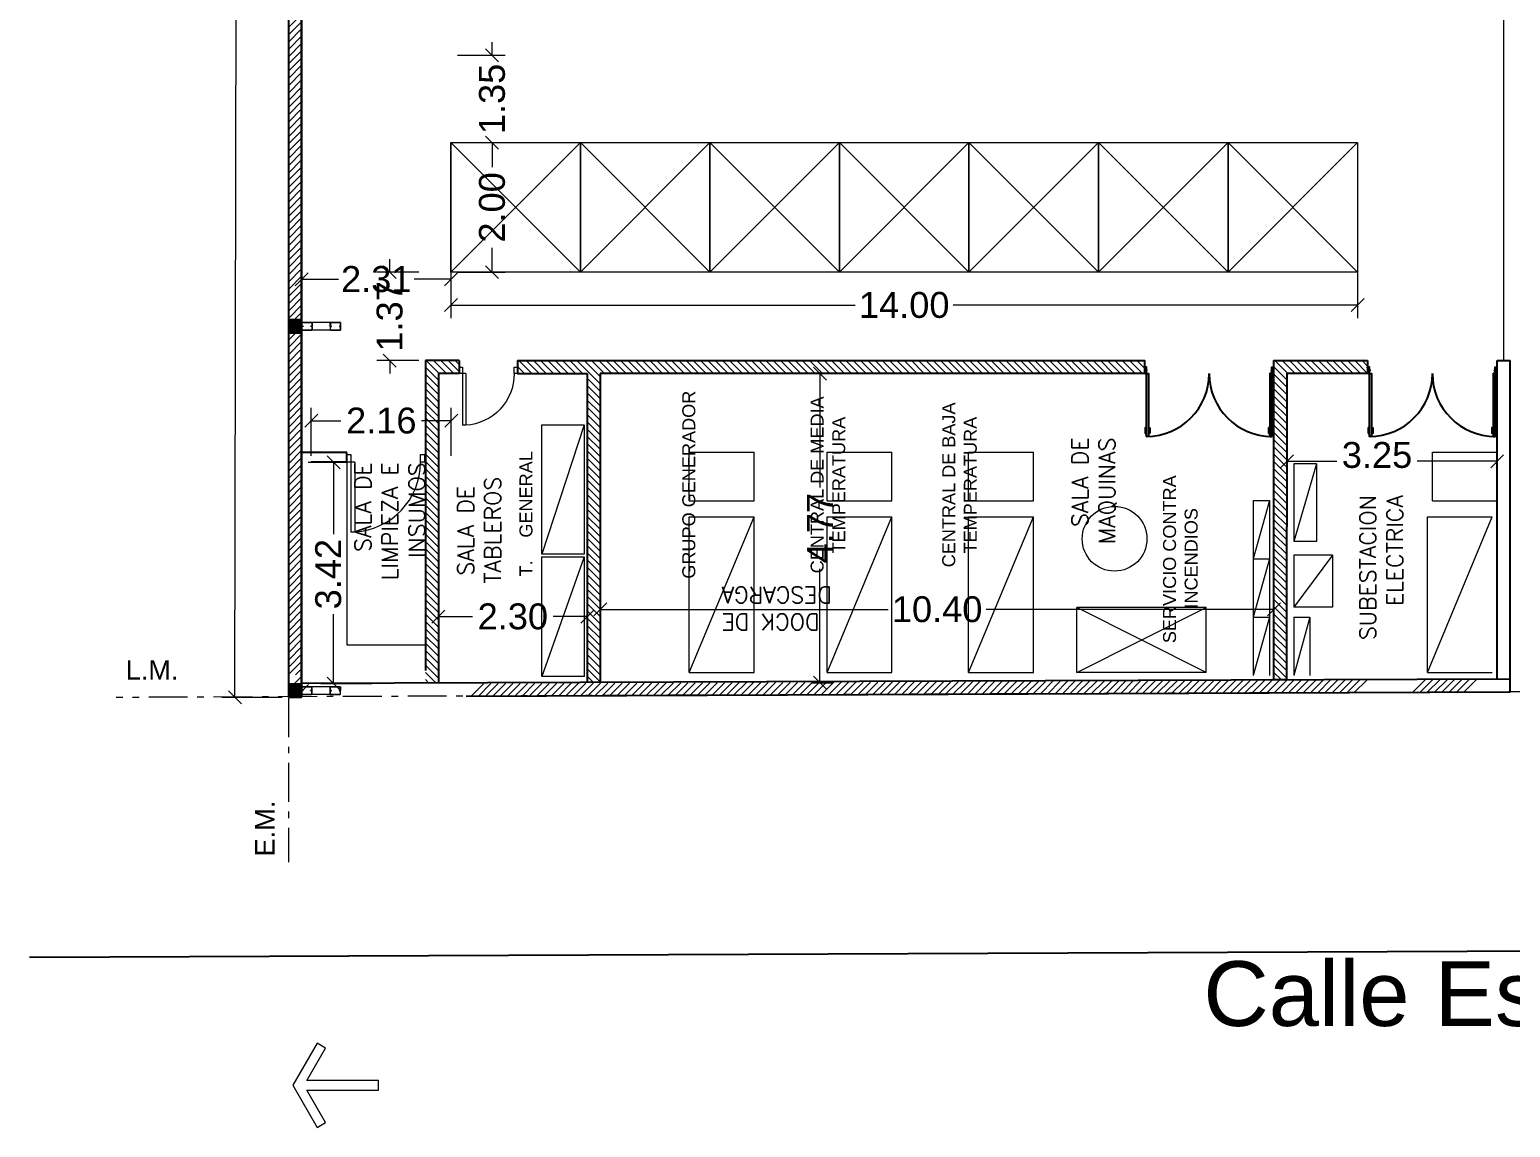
# Model space of a CAD drawing. Header units: inches. Extents: x 2 to 182, y -26 to 193.
# Drawn here: x 7.42 to 30.28, y 1.86 to 18.81 of the extents above; entities that cross this region are included whole.
import ezdxf

# ---------------------------------------------------------------- set-up
doc = ezdxf.new("R2010")
doc.units = ezdxf.units.IN
doc.header["$MEASUREMENT"] = 0
doc.linetypes.add('ACAD_ISO10W100', pattern=[18, 12, -3, 0, -3])
for name, color, linetype, lineweight in [('0-EQUIPAMIENTO-LAB', 6, 'Continuous', 9), ('01', 60, 'Continuous', 9), ('01 eje', 30, 'ACAD_ISO10W100', 9), ('ARQ-CARPINTERIAS', 4, 'Continuous', 9), ('Est-Acero', 4, 'Continuous', 13), ('Est-muro', 7, 'Continuous', 0), ('L COTAS', 1, 'Continuous', 9), ('l gris', 9, 'Continuous', 5), ('LAVADO MU', 10, 'Continuous', 5)]:
    doc.layers.add(name, color=color, linetype=linetype, lineweight=lineweight)
for name, color, linetype in [('01-COTAS ESTRUCTURA', 9, 'Continuous'), ('ARQ-TXTS LOCAL', 3, 'Continuous'), ('CARP-Herrajes', 9, 'Continuous'), ('Carp-Linea abrir', 9, 'Continuous'), ('CARP-MARCOS', 4, 'Continuous'), ('CARP-Puertas', 4, 'Continuous'), ('l muro', 5, 'Continuous'), ('l olumnas', 140, 'Continuous'), ('l texto', 30, 'Continuous'), ('piso', 52, 'Continuous'), ('smr acero', 170, 'Continuous')]:
    doc.layers.add(name, color=color, linetype=linetype)
doc.styles.add('2mm para 1.100', font='ARIAL.TTF')
doc.styles.add('3mm para 1.100', font='ARIAL.TTF')
doc.styles.add('RomanS', font='romans.shx')
doc.styles.get("Standard").update_dxf_attribs({"font": 'ARIAL.TTF'})
doc.dimstyles.new('cotas 1.100', dxfattribs={"dimscale": 2, "dimtxt": 0.2, "dimasz": 0.1, "dimexe": 0.1, "dimexo": 0.05, "dimgap": 0.05, "dimtad": 0, "dimzin": 0, "dimdsep": 46, "dimtxsty": '2mm para 1.100', "dimblk": 'OBLIQUE', "dimcen": 0.09, "dimclrd": 256, "dimclre": 256, "dimclrt": 256, "dimaunit": 1, "dimadec": 3, "dimazin": 0, "dimtfac": 1, "dimtofl": 0, "dimtmove": 2, "dimatfit": 3, "dimfxl": 0, "dimtolj": 1, "dimtzin": 0, "dimlwd": -1, "dimlwe": -1, "dimarcsym": 0})
pattern_1 = [(135, (763.37179, -3439.22158), (-0.0561266008, -0.0561266008), [])]

# ---------------------------------------------------------------- blocks, each defined once
blk = doc.blocks.new('terreno1')
at = {"layer": '01 eje', "ltscale": 0.05}
for p, q in [((2858.813, 860.328), (2858.813, 730.799)), ((2901.252, 733.518), (2856.148, 733.34))]:
    blk.add_line(p, q, dxfattribs=at)
at = {"layer": 'piso'}
blk.add_lwpolyline([(2902.916, 729.525), (2854.813, 729.323)], dxfattribs=at)
at = {"layer": '01', "insert": (2872.939, 729.267), "char_height": 1, "attachment_point": 1}
blk.add_mtext_dynamic_manual_height_columns('Calle España', width=9.90179, gutter_width=12.5, heights=[0], dxfattribs=at)
at = {"layer": '01 eje', "insert": (2856.297, 733.915), "char_height": 0.3, "attachment_point": 1}
blk.add_mtext_dynamic_manual_height_columns('L.M.', width=7.33177, gutter_width=12.5, heights=[0], dxfattribs=at)
at = {"layer": '01 eje', "insert": (2858.296, 730.885), "char_height": 0.3, "attachment_point": 1, "rotation": 90}
blk.add_mtext_dynamic_manual_height_columns('E.M.', width=7.33177, gutter_width=12.5, heights=[0], dxfattribs=at)
blk = doc.blocks.new('SE-PM01$0$LR-PM01$0$Puerta1')
for p, q in [((616.66, 127.39), (616.66, 128.189)), ((616.711, 128.189), (616.66, 128.189)), ((616.711, 127.39), (616.711, 128.189)), ((616.711, 127.39), (616.66, 127.39))]:
    blk.add_line(p, q)
at = {"ltscale": 200}
for points in [[(616.61, 127.29), (616.66, 127.29), (616.66, 127.39), (616.61, 127.39)], [(617.46, 127.29), (617.51, 127.29), (617.51, 127.39), (617.46, 127.39)]]:
    blk.add_lwpolyline(points, close=True, dxfattribs=at)
blk.add_arc((616.66, 127.39), 0.8, 360, 86.3151, dxfattribs=at)
blk = doc.blocks.new('*U28')
at = {"layer": 'CARP-Herrajes'}
for p, q in [((0.03, 0.912), (0.02, 0.912)), ((0.03, 0.898), (0.02, 0.898)), ((0.062, 0.912), (0.072, 0.912)), ((0.062, 0.898), (0.072, 0.898)), ((1.938, 0.912), (1.928, 0.912)), ((1.938, 0.898), (1.928, 0.898)), ((1.97, 0.912), (1.98, 0.912)), ((1.97, 0.898), (1.98, 0.898))]:
    blk.add_line(p, q, dxfattribs=at)
for points in [[(0.013, 0.923), (0.017, 0.923, -0.414214), (0.02, 0.919), (0.02, 0.842, -0.414214), (0.017, 0.838), (0.013, 0.838, -0.414214), (0.01, 0.842), (0.01, 0.919, -0.414214)], [(0.079, 0.923), (0.075, 0.923, 0.414214), (0.072, 0.919), (0.072, 0.842, 0.414214), (0.075, 0.838), (0.079, 0.838, 0.414214), (0.082, 0.842), (0.082, 0.919, 0.414214)], [(1.921, 0.923), (1.925, 0.923, -0.414214), (1.928, 0.919), (1.928, 0.842, -0.414214), (1.925, 0.838), (1.921, 0.838, -0.414214), (1.918, 0.842), (1.918, 0.919, -0.414214)], [(1.987, 0.923), (1.983, 0.923, 0.414214), (1.98, 0.919), (1.98, 0.842, 0.414214), (1.983, 0.838), (1.987, 0.838, 0.414214), (1.99, 0.842), (1.99, 0.919, 0.414214)]]:
    blk.add_lwpolyline(points, format="xyb", close=True, dxfattribs=at)
at = {"layer": 'Carp-Linea abrir'}
for centre, start, end in [((0.03, 0), 0, 90), ((1.97, 0), 90, 180)]:
    blk.add_arc(centre, 0.97, start, end, dxfattribs=at)
at = {"layer": 'CARP-MARCOS'}
for points in [[(0, 0), (0, -0.01), (0.01, -0.01), (0.01, 0), (0.03, 0), (0.03, -0.045), (0.04, -0.045), (0.04, -0.055), (0.03, -0.055), (0.03, -0.1), (0.01, -0.1), (0.01, -0.09), (0, -0.09), (0, -0.1)], [(2, 0), (2, -0.01), (1.99, -0.01), (1.99, 0), (1.97, 0), (1.97, -0.045), (1.96, -0.045), (1.96, -0.055), (1.97, -0.055), (1.97, -0.1), (1.99, -0.1), (1.99, -0.09), (2, -0.09), (2, -0.1)]]:
    blk.add_lwpolyline(points, dxfattribs=at)
at = {"layer": 'CARP-Puertas'}
for points in [[(0.03, 0), (0.062, 0), (0.062, 0.97), (0.03, 0.97), (0.03, 0)], [(1.97, 0), (1.938, 0), (1.938, 0.97), (1.97, 0.97), (1.97, 0)]]:
    blk.add_lwpolyline(points, dxfattribs=at)
blk = doc.blocks.new('_Oblique')
at = {"color": 0, "linetype": 'ByBlock', "lineweight": -2}
blk.add_line((-0.5, -0.5), (0.5, 0.5), dxfattribs=at)
blk = doc.blocks.new('*D575')
at = {"layer": 'Defpoints', "color": 0}
for p in [(10.786, 133.315), (11.616, 133.314), (11.416, 8.495)]:
    blk.add_point(p, dxfattribs=at)
at = {"layer": 'L COTAS'}
for p, q in [((11.516, 133.314), (10.586, 133.316)), ((10.786, 133.315), (10.688, 71.815)), ((10.586, 8.496), (10.685, 69.996)), ((11.316, 8.495), (10.386, 8.496))]:
    blk.add_line(p, q, dxfattribs=at)
at = {"layer": 'L COTAS', "xscale": 0.2, "yscale": 0.2, "zscale": 0.2}
for p, rotation in [((10.786, 133.315), 89.90828215739022), ((10.586, 8.496), 269.9082821573902)]:
    blk.add_blockref('_Oblique', p, dxfattribs=dict(at, rotation=rotation))
at = {"layer": 'L COTAS', "insert": (10.686, 70.906), "char_height": 0.4, "attachment_point": 5, "rotation": 89.9083, "style": '2mm para 1.100'}
blk.add_mtext('\\A1;124.82', dxfattribs=at)
blk = doc.blocks.new('*D652')
at = {"layer": 'Defpoints', "color": 0}
for p in [(18.768, 13.496), (19.621, 13.496), (19.395, 8.722)]:
    blk.add_point(p, dxfattribs=at)
at = {"layer": 'L COTAS'}
for p, q in [((18.868, 13.496), (19.821, 13.496)), ((19.621, 13.496), (19.621, 11.736)), ((19.621, 8.722), (19.621, 10.481)), ((19.495, 8.722), (19.821, 8.722))]:
    blk.add_line(p, q, dxfattribs=at)
at = {"layer": 'L COTAS', "xscale": 0.2, "yscale": 0.2, "zscale": 0.2}
for p, rotation in [((19.621, 13.496), 90), ((19.621, 8.722), 270)]:
    blk.add_blockref('_Oblique', p, dxfattribs=dict(at, rotation=rotation))
at = {"layer": 'L COTAS', "insert": (19.621, 11.109), "char_height": 0.4, "attachment_point": 5, "rotation": 90, "style": '2mm para 1.100'}
blk.add_mtext('\\A1;4.77', dxfattribs=at)
blk = doc.blocks.new('*D885')
at = {"layer": 'Defpoints', "color": 0}
for p in [(16.228, 9.838), (26.632, 9.855), (26.632, 9.838)]:
    blk.add_point(p, dxfattribs=at)
at = {"layer": 'L COTAS'}
for p, q in [((16.228, 9.938), (16.228, 10.055)), ((16.228, 9.855), (20.674, 9.855)), ((26.632, 9.855), (22.185, 9.855)), ((26.632, 9.938), (26.632, 10.055))]:
    blk.add_line(p, q, dxfattribs=at)
at = {"layer": 'L COTAS', "xscale": 0.2, "yscale": 0.2, "zscale": 0.2, "rotation": 180}
blk.add_blockref('_Oblique', (16.228, 9.855), dxfattribs=at)
at = {"layer": 'L COTAS', "xscale": 0.2, "yscale": 0.2, "zscale": 0.2}
blk.add_blockref('_Oblique', (26.632, 9.855), dxfattribs=at)
at = {"layer": 'L COTAS', "insert": (21.43, 9.855), "char_height": 0.4, "attachment_point": 5, "style": '2mm para 1.100'}
blk.add_mtext('\\A1;10.40', dxfattribs=at)
blk = doc.blocks.new('*D892')
at = {"layer": 'Defpoints', "color": 0}
for p in [(13.728, 10.903), (16.028, 10.903), (16.028, 9.744)]:
    blk.add_point(p, dxfattribs=at)
at = {"layer": 'L COTAS'}
for p, q in [((13.728, 10.803), (13.728, 9.544)), ((16.028, 10.803), (16.028, 9.544)), ((13.728, 9.744), (14.255, 9.744)), ((16.028, 9.744), (15.5, 9.744))]:
    blk.add_line(p, q, dxfattribs=at)
at = {"layer": 'L COTAS', "xscale": 0.2, "yscale": 0.2, "zscale": 0.2, "rotation": 180}
blk.add_blockref('_Oblique', (13.728, 9.744), dxfattribs=at)
at = {"layer": 'L COTAS', "xscale": 0.2, "yscale": 0.2, "zscale": 0.2}
blk.add_blockref('_Oblique', (16.028, 9.744), dxfattribs=at)
at = {"layer": 'L COTAS', "insert": (14.878, 9.744), "char_height": 0.4, "attachment_point": 5, "style": '2mm para 1.100'}
blk.add_mtext('\\A1;2.30', dxfattribs=at)
blk = doc.blocks.new('*D551')
at = {"layer": 'Defpoints', "color": 0}
for p in [(13.922, 18.412), (13.922, 17.062), (14.558, 17.062)]:
    blk.add_point(p, dxfattribs=at)
at = {"layer": 'L COTAS'}
for p, q in [((14.558, 18.412), (14.558, 18.612)), ((14.022, 18.412), (14.758, 18.412)), ((14.022, 17.062), (14.758, 17.062)), ((14.558, 17.062), (14.558, 16.862))]:
    blk.add_line(p, q, dxfattribs=at)
at = {"layer": 'L COTAS', "xscale": 0.2, "yscale": 0.2, "zscale": 0.2}
for p, rotation in [((14.558, 18.412), 270), ((14.558, 17.062), 90)]:
    blk.add_blockref('_Oblique', p, dxfattribs=dict(at, rotation=rotation))
at = {"layer": 'L COTAS', "insert": (14.558, 17.737), "char_height": 0.4, "attachment_point": 5, "rotation": 90, "style": '2mm para 1.100'}
blk.add_mtext('\\A1;1.35', dxfattribs=at)
blk = doc.blocks.new('*D552')
at = {"layer": 'Defpoints', "color": 0}
for p in [(13.922, 17.062), (13.922, 15.062), (14.558, 15.062)]:
    blk.add_point(p, dxfattribs=at)
at = {"layer": 'L COTAS'}
for p, q in [((14.022, 17.062), (14.758, 17.062)), ((14.558, 17.062), (14.558, 16.684)), ((14.558, 15.062), (14.558, 15.44)), ((14.022, 15.062), (14.758, 15.062))]:
    blk.add_line(p, q, dxfattribs=at)
at = {"layer": 'L COTAS', "xscale": 0.2, "yscale": 0.2, "zscale": 0.2}
for p, rotation in [((14.558, 17.062), 90), ((14.558, 15.062), 270)]:
    blk.add_blockref('_Oblique', p, dxfattribs=dict(at, rotation=rotation))
at = {"layer": 'L COTAS', "insert": (14.558, 16.062), "char_height": 0.4, "attachment_point": 5, "rotation": 90, "style": '2mm para 1.100'}
blk.add_mtext('\\A1;2.00', dxfattribs=at)
blk = doc.blocks.new('*D559')
at = {"layer": 'Defpoints', "color": 0}
for p in [(26.832, 12.637), (26.832, 12.142), (30.078, 12.322)]:
    blk.add_point(p, dxfattribs=at)
at = {"layer": 'L COTAS'}
for p, q in [((26.832, 12.537), (26.832, 11.942)), ((26.832, 12.142), (27.602, 12.142)), ((30.078, 12.142), (28.843, 12.142)), ((30.078, 12.222), (30.078, 11.942))]:
    blk.add_line(p, q, dxfattribs=at)
at = {"layer": 'L COTAS', "xscale": 0.2, "yscale": 0.2, "zscale": 0.2, "rotation": 180}
blk.add_blockref('_Oblique', (26.832, 12.142), dxfattribs=at)
at = {"layer": 'L COTAS', "xscale": 0.2, "yscale": 0.2, "zscale": 0.2}
blk.add_blockref('_Oblique', (30.078, 12.142), dxfattribs=at)
at = {"layer": 'L COTAS', "insert": (28.223, 12.237), "char_height": 0.4, "attachment_point": 5, "style": '2mm para 1.100'}
blk.add_mtext('\\A1;3.25', dxfattribs=at)
blk = doc.blocks.new('*D882')
at = {"layer": 'Defpoints', "color": 0}
for p in [(27.922, 15.561), (13.922, 15.062), (13.922, 14.553)]:
    blk.add_point(p, dxfattribs=at)
at = {"layer": 'L COTAS'}
for p, q in [((27.922, 15.461), (27.922, 14.353)), ((13.922, 14.962), (13.922, 14.353)), ((13.922, 14.553), (20.166, 14.553)), ((27.922, 14.553), (21.677, 14.553))]:
    blk.add_line(p, q, dxfattribs=at)
at = {"layer": 'L COTAS', "xscale": 0.2, "yscale": 0.2, "zscale": 0.2, "rotation": 180}
blk.add_blockref('_Oblique', (13.922, 14.553), dxfattribs=at)
at = {"layer": 'L COTAS', "xscale": 0.2, "yscale": 0.2, "zscale": 0.2}
blk.add_blockref('_Oblique', (27.922, 14.553), dxfattribs=at)
at = {"layer": 'L COTAS', "insert": (20.922, 14.553), "char_height": 0.4, "attachment_point": 5, "style": '2mm para 1.100'}
blk.add_mtext('\\A1;14.00', dxfattribs=at)
blk = doc.blocks.new('*D560')
at = {"layer": 'Defpoints', "color": 0}
for p in [(11.616, 15.462), (13.922, 15.462), (11.616, 14.953)]:
    blk.add_point(p, dxfattribs=at)
at = {"layer": 'L COTAS'}
for p, q in [((11.616, 15.362), (11.616, 14.753)), ((13.922, 15.362), (13.922, 14.753)), ((11.616, 14.953), (12.185, 14.953)), ((13.922, 14.953), (13.353, 14.953))]:
    blk.add_line(p, q, dxfattribs=at)
at = {"layer": 'L COTAS', "xscale": 0.2, "yscale": 0.2, "zscale": 0.2, "rotation": 180}
blk.add_blockref('_Oblique', (11.616, 14.953), dxfattribs=at)
at = {"layer": 'L COTAS', "xscale": 0.2, "yscale": 0.2, "zscale": 0.2}
blk.add_blockref('_Oblique', (13.922, 14.953), dxfattribs=at)
at = {"layer": 'L COTAS', "insert": (12.769, 14.953), "char_height": 0.4, "attachment_point": 5, "style": '2mm para 1.100'}
blk.add_mtext('\\A1;2.31', dxfattribs=at)
blk = doc.blocks.new('*D883')
at = {"layer": 'Defpoints', "color": 0}
for p in [(12.977, 15.062), (13.528, 15.062), (13.528, 13.696)]:
    blk.add_point(p, dxfattribs=at)
at = {"layer": 'L COTAS'}
for p, q in [((12.977, 15.062), (12.977, 15.262)), ((13.428, 15.062), (12.777, 15.062)), ((13.428, 13.696), (12.777, 13.696)), ((12.977, 13.696), (12.977, 13.496))]:
    blk.add_line(p, q, dxfattribs=at)
at = {"layer": 'L COTAS', "xscale": 0.2, "yscale": 0.2, "zscale": 0.2}
for p, rotation in [((12.977, 15.062), 270), ((12.977, 13.696), 90)]:
    blk.add_blockref('_Oblique', p, dxfattribs=dict(at, rotation=rotation))
at = {"layer": 'L COTAS', "insert": (12.977, 14.379), "char_height": 0.4, "attachment_point": 5, "rotation": 90, "style": '2mm para 1.100'}
blk.add_mtext('\\A1;1.37', dxfattribs=at)
blk = doc.blocks.new('*D561')
at = {"layer": 'Defpoints', "color": 0}
for p in [(11.616, 12.126), (12.111, 12.126), (12.802, 8.706)]:
    blk.add_point(p, dxfattribs=at)
at = {"layer": 'L COTAS'}
for p, q in [((11.716, 12.126), (12.311, 12.126)), ((12.111, 12.126), (12.111, 11.016)), ((12.111, 8.706), (12.111, 9.781)), ((12.702, 8.706), (11.911, 8.706))]:
    blk.add_line(p, q, dxfattribs=at)
at = {"layer": 'L COTAS', "xscale": 0.2, "yscale": 0.2, "zscale": 0.2}
for p, rotation in [((12.111, 12.126), 90), ((12.111, 8.706), 270)]:
    blk.add_blockref('_Oblique', p, dxfattribs=dict(at, rotation=rotation))
at = {"layer": 'L COTAS', "insert": (12.029, 10.399), "char_height": 0.4, "attachment_point": 5, "rotation": 90, "style": '2mm para 1.100'}
blk.add_mtext('\\A1;3.42', dxfattribs=at)
blk = doc.blocks.new('SE-PM01$0$P3')
for p, q in [((7, 19.56), (6.1, 19.56)), ((6.1, 19.509), (6.1, 19.56)), ((7, 19.509), (7, 19.56))]:
    blk.add_line(p, q)
at = {"ltscale": 200}
blk.add_line((7, 19.509), (6.1, 19.509), dxfattribs=at)
for points in [[(7.1, 19.61), (7.1, 19.56), (7, 19.56), (7, 19.61)], [(7.1, 18.66), (7.1, 18.61), (7, 18.61), (7, 18.66)]]:
    blk.add_lwpolyline(points, close=True, dxfattribs=at)
blk.add_arc((7, 19.56), 0.9, 183.2763, 270, dxfattribs=at)
blk = doc.blocks.new('*D562')
at = {"layer": 'Defpoints', "color": 0}
for p in [(11.766, 12.768), (11.766, 12.126), (13.928, 12.126)]:
    blk.add_point(p, dxfattribs=at)
at = {"layer": 'L COTAS'}
for p, q in [((11.766, 12.226), (11.766, 12.968)), ((13.928, 12.226), (13.928, 12.968)), ((11.766, 12.768), (12.224, 12.768)), ((13.928, 12.768), (13.47, 12.768))]:
    blk.add_line(p, q, dxfattribs=at)
at = {"layer": 'L COTAS', "xscale": 0.2, "yscale": 0.2, "zscale": 0.2, "rotation": 180}
blk.add_blockref('_Oblique', (11.766, 12.768), dxfattribs=at)
at = {"layer": 'L COTAS', "xscale": 0.2, "yscale": 0.2, "zscale": 0.2}
blk.add_blockref('_Oblique', (13.928, 12.768), dxfattribs=at)
at = {"layer": 'L COTAS', "insert": (12.847, 12.768), "char_height": 0.4, "attachment_point": 5, "style": '2mm para 1.100'}
blk.add_mtext('\\A1;2.16', dxfattribs=at)
blk = doc.blocks.new('base1')
at = {"layer": 'smr acero'}
h = blk.add_hatch(color=256, dxfattribs=at)
h.dxf.hatch_style = 1
h.paths.add_polyline_path([(4862.665, 1040.797), (4862.665, 1040.597), (4862.465, 1040.597), (4862.465, 1040.797)])
at = {"layer": 'Est-Acero'}
for points in [[(4862.819, 1040.757), (4862.671, 1040.757, 0.414214), (4862.665, 1040.751), (4862.665, 1040.703, 0.414214), (4862.671, 1040.697), (4862.685, 1040.697), (4862.685, 1040.699), (4862.673, 1040.699, -0.414214), (4862.667, 1040.705), (4862.667, 1040.749, -0.414214), (4862.673, 1040.755), (4862.817, 1040.755, -0.414214), (4862.823, 1040.749), (4862.823, 1040.705, -0.414214), (4862.817, 1040.699), (4862.805, 1040.699), (4862.805, 1040.697), (4862.819, 1040.697, 0.414214), (4862.825, 1040.703), (4862.825, 1040.751, 0.414214)], [(4862.819, 1040.637), (4862.671, 1040.637, -0.414214), (4862.665, 1040.643), (4862.665, 1040.691, -0.414214), (4862.671, 1040.697), (4862.685, 1040.697), (4862.685, 1040.695), (4862.673, 1040.695, 0.414214), (4862.667, 1040.689), (4862.667, 1040.645, 0.414214), (4862.673, 1040.639), (4862.817, 1040.639, 0.414214), (4862.823, 1040.645), (4862.823, 1040.689, 0.414214), (4862.817, 1040.695), (4862.805, 1040.695), (4862.805, 1040.697), (4862.819, 1040.697, -0.414214), (4862.825, 1040.691), (4862.825, 1040.643, -0.414214)], [(4863.111, 1040.757), (4863.259, 1040.757, -0.414214), (4863.265, 1040.751), (4863.265, 1040.703, -0.414214), (4863.259, 1040.697), (4863.245, 1040.697), (4863.245, 1040.699), (4863.257, 1040.699, 0.414214), (4863.263, 1040.705), (4863.263, 1040.749, 0.414214), (4863.257, 1040.755), (4863.113, 1040.755, 0.414214), (4863.107, 1040.749), (4863.107, 1040.705, 0.414214), (4863.113, 1040.699), (4863.125, 1040.699), (4863.125, 1040.697), (4863.111, 1040.697, -0.414214), (4863.105, 1040.703), (4863.105, 1040.751, -0.414214)], [(4863.111, 1040.637), (4863.259, 1040.637, 0.414214), (4863.265, 1040.643), (4863.265, 1040.691, 0.414214), (4863.259, 1040.697), (4863.245, 1040.697), (4863.245, 1040.695), (4863.257, 1040.695, -0.414214), (4863.263, 1040.689), (4863.263, 1040.645, -0.414214), (4863.257, 1040.639), (4863.113, 1040.639, -0.414214), (4863.107, 1040.645), (4863.107, 1040.689, -0.414214), (4863.113, 1040.695), (4863.125, 1040.695), (4863.125, 1040.697), (4863.111, 1040.697, 0.414214), (4863.105, 1040.691), (4863.105, 1040.643, 0.414214)]]:
    blk.add_lwpolyline(points, format="xyb", close=True, dxfattribs=at)
at = {"layer": 'Est-muro'}
for p, q in [((4863.111, 1040.757), (4862.809, 1040.757)), ((4863.111, 1040.637), (4862.809, 1040.637))]:
    blk.add_line(p, q, dxfattribs=at)
at = {"layer": 'l olumnas'}
blk.add_lwpolyline([(4862.465, 1040.597), (4862.665, 1040.597), (4862.665, 1040.797), (4862.465, 1040.797)], close=True, dxfattribs=at)

msp = doc.modelspace()

# ---------------------------------------------------------------- hatches: boundary and pattern name
at = {"layer": 'LAVADO MU'}
h = msp.add_hatch(dxfattribs=at)
h.set_pattern_fill('ANSI31', color=256, scale=0.025)
h.set_pattern_definition([(45, (-3456.300645, -737.84776), (-0.0561266008, 0.0561266008), [])])
h.paths.add_polyline_path([(11.616, 48.498), (11.417, 48.498), (11.417, 8.845), (11.616, 8.845)])
h = msp.add_hatch(dxfattribs=at)
h.set_pattern_fill('ANSI31', color=256, scale=0.025, angle=90)
h.set_pattern_definition([(135, (750.26804, -3439.22196), (-0.0561266008, -0.0561266008), [])])
h.paths.add_polyline_path([(13.528, 13.696), (13.528, 8.721), (13.728, 8.721), (13.728, 13.496), (14.048, 13.496), (14.048, 13.696)])
h = msp.add_hatch(dxfattribs=at)
h.set_pattern_fill('ANSI31', color=256, scale=0.025, angle=90)
h.set_pattern_definition(pattern_1)
h.paths.add_polyline_path([(14.948, 13.696), (14.948, 13.496), (16.028, 13.496), (16.028, 8.721), (16.228, 8.721), (16.228, 13.496), (24.631, 13.496), (24.631, 13.696), (16.228, 13.696), (16.228, 13.696)])
h = msp.add_hatch(dxfattribs=at)
h.set_pattern_fill('ANSI31', color=256, scale=0.025, angle=90)
h.set_pattern_definition(pattern_1)
h.paths.add_polyline_path([(26.631, 13.696), (26.632, 8.766), (26.826, 8.767), (26.832, 13.496), (28.078, 13.496), (28.078, 13.696)])

# ---------------------------------------------------------------- linework, layer by layer
at = {"linetype": 'Continuous', "lineweight": 13}
msp.add_lwpolyline([(12.803, 2.431), (12.803, 2.581), (11.699, 2.581), (11.987, 3.08), (11.857, 3.155), (11.482, 2.506), (11.857, 1.856), (11.987, 1.931), (11.699, 2.431), (12.803, 2.431)], close=True, dxfattribs=at)
at = {"layer": '0-EQUIPAMIENTO-LAB'}
for p, q in [((15.978, 12.706), (15.328, 10.706)), ((12.316, 12.126), (12.316, 9.306)), ((17.603, 12.282), (18.603, 12.282)), ((17.603, 11.532), (17.603, 12.282)), ((18.603, 11.532), (18.603, 12.282)), ((19.733, 12.282), (20.733, 12.282)), ((19.733, 11.532), (19.733, 12.282)), ((20.733, 11.532), (20.733, 12.282)), ((21.917, 12.282), (22.917, 12.282)), ((21.917, 11.532), (21.917, 12.282)), ((22.917, 11.532), (22.917, 12.282)), ((29.078, 12.282), (30.078, 12.282)), ((29.078, 11.532), (29.078, 12.282)), ((27.288, 12.101), (26.938, 12.101)), ((27.288, 12.101), (26.938, 10.901)), ((26.938, 12.101), (26.938, 10.901)), ((27.288, 12.101), (27.288, 10.901)), ((17.603, 11.532), (18.603, 11.532)), ((19.733, 11.532), (20.733, 11.532)), ((21.917, 11.532), (22.917, 11.532)), ((26.311, 11.536), (26.561, 11.536)), ((26.561, 11.536), (26.311, 10.636)), ((26.311, 11.536), (26.311, 10.636)), ((26.561, 11.536), (26.561, 10.636)), ((29.078, 11.532), (30.078, 11.532)), ((17.603, 8.882), (17.603, 11.282)), ((17.603, 11.282), (18.603, 11.282)), ((17.603, 8.882), (18.603, 11.282)), ((18.603, 8.882), (18.603, 11.282)), ((19.733, 8.882), (19.733, 11.282)), ((19.733, 11.282), (20.733, 11.282)), ((19.733, 8.882), (20.733, 11.282)), ((20.733, 8.882), (20.733, 11.282)), ((21.917, 8.882), (21.917, 11.282)), ((21.917, 11.282), (22.917, 11.282)), ((21.917, 8.882), (22.917, 11.282)), ((22.917, 8.882), (22.917, 11.282)), ((29.001, 8.882), (29.001, 11.282)), ((29.001, 11.282), (30.001, 11.282)), ((29.001, 8.882), (30.001, 11.282)), ((27.288, 10.901), (26.938, 10.901)), ((15.978, 10.668), (15.328, 8.82)), ((26.311, 10.636), (26.561, 10.636)), ((26.561, 10.636), (26.311, 9.736)), ((26.311, 10.636), (26.311, 9.736)), ((26.311, 10.636), (26.561, 10.636)), ((26.561, 10.636), (26.561, 9.736)), ((27.538, 10.69), (26.938, 10.69)), ((27.538, 10.69), (26.938, 9.89)), ((26.938, 10.69), (26.938, 9.89)), ((27.538, 10.69), (27.538, 9.89)), ((25.585, 8.882), (23.585, 9.882)), ((23.585, 8.882), (25.585, 9.882)), ((25.585, 9.882), (23.585, 9.882)), ((23.585, 8.882), (23.585, 9.882)), ((25.585, 8.882), (25.585, 9.882)), ((27.538, 9.89), (26.938, 9.89)), ((26.311, 9.736), (26.561, 9.736)), ((26.561, 9.736), (26.311, 8.836)), ((26.311, 9.736), (26.311, 8.836)), ((26.311, 9.736), (26.561, 9.736)), ((26.561, 9.736), (26.561, 8.836)), ((26.938, 9.736), (27.188, 9.736)), ((27.188, 9.736), (26.938, 8.836)), ((26.938, 9.736), (26.938, 8.836)), ((27.188, 9.736), (27.188, 8.836)), ((12.316, 9.306), (13.516, 9.306)), ((17.603, 8.882), (18.603, 8.882)), ((19.733, 8.882), (20.733, 8.882)), ((21.917, 8.882), (22.917, 8.882)), ((25.585, 8.882), (23.585, 8.882)), ((29.001, 8.882), (30.001, 8.882))]:
    msp.add_line(p, q, dxfattribs=at)
for points in [[(13.922, 17.062), (15.922, 17.062), (15.922, 15.062), (13.922, 15.062), (15.922, 17.062), (15.922, 15.062), (13.922, 17.062), (13.922, 15.062)], [(15.922, 17.062), (17.922, 17.062), (17.922, 15.062), (15.922, 15.062), (17.922, 17.062), (17.922, 15.062), (15.922, 17.062), (15.922, 15.062)], [(17.922, 17.062), (19.922, 17.062), (19.922, 15.062), (17.922, 15.062), (19.922, 17.062), (19.922, 15.062), (17.922, 17.062), (17.922, 15.062)], [(19.922, 17.062), (21.922, 17.062), (21.922, 15.062), (19.922, 15.062), (21.922, 17.062), (21.922, 15.062), (19.922, 17.062), (19.922, 15.062)], [(21.922, 17.062), (23.922, 17.062), (23.922, 15.062), (21.922, 15.062), (23.922, 17.062), (23.922, 15.062), (21.922, 17.062), (21.922, 15.062)], [(23.922, 17.062), (25.922, 17.062), (25.922, 15.062), (23.922, 15.062), (25.922, 17.062), (25.922, 15.062), (23.922, 17.062), (23.922, 15.062)], [(25.922, 17.062), (27.922, 17.062), (27.922, 15.062), (25.922, 15.062), (27.922, 17.062), (27.922, 15.062), (25.922, 17.062), (25.922, 15.062)], [(15.328, 12.706), (15.978, 12.706), (15.978, 10.706), (15.328, 10.706)], [(15.328, 10.668), (15.978, 10.668), (15.978, 8.82), (15.328, 8.82)]]:
    msp.add_lwpolyline(points, close=True, dxfattribs=at)
msp.add_circle((24.17, 10.945), 0.5, dxfattribs=at)
at = {"layer": 'l gris'}
msp.add_lwpolyline([(32.677, 25.05), (30.177, 25.05), (30.177, 13.696)], dxfattribs=at)
at = {"layer": 'l muro'}
for p, q in [((11.416, 133.315), (11.416, 8.506)), ((11.616, 133.315), (11.616, 8.506)), ((11.616, 8.695), (11.616, 29.197)), ((14.048, 13.696), (13.528, 13.696)), ((13.528, 13.696), (13.528, 8.911)), ((13.728, 13.496), (13.728, 8.711)), ((14.048, 13.496), (13.728, 13.496)), ((14.048, 13.696), (14.048, 13.496)), ((14.948, 13.696), (16.228, 13.696)), ((14.948, 13.696), (14.948, 13.496)), ((14.948, 13.496), (16.028, 13.496)), ((16.028, 13.496), (16.028, 8.721)), ((16.228, 13.496), (16.228, 8.721)), ((30.078, 8.779), (30.078, 13.696)), ((30.078, 13.696), (30.278, 13.696)), ((30.279, 8.58), (30.278, 13.696)), ((12.316, 12.276), (11.616, 12.276)), ((12.316, 12.126), (11.766, 12.126)), ((12.316, 12.126), (12.316, 12.276)), ((14.158, 8.517), (30.279, 8.58))]:
    msp.add_line(p, q, dxfattribs=at)
for points in [[(16.228, 13.696), (16.228, 13.696), (24.631, 13.696), (24.631, 13.496), (16.228, 13.496)], [(30.279, 8.779), (11.616, 8.711)]]:
    msp.add_lwpolyline(points, dxfattribs=at)
msp.add_lwpolyline([(28.078, 13.696), (28.078, 13.496), (26.832, 13.496), (26.826, 8.767), (26.632, 8.766), (26.631, 13.696), (28.078, 13.696)], close=True, dxfattribs=at)
at = {"layer": 'LAVADO MU'}
for p, q in [((11.416, 8.616), (11.616, 8.816)), ((11.419, 8.506), (11.616, 8.704)), ((11.531, 8.506), (11.721, 8.696)), ((14.236, 8.517), (14.426, 8.707)), ((14.349, 8.517), (14.539, 8.708)), ((14.462, 8.518), (14.652, 8.708)), ((14.574, 8.518), (14.765, 8.709)), ((14.687, 8.519), (14.877, 8.709)), ((14.8, 8.519), (14.99, 8.71)), ((14.912, 8.52), (15.103, 8.71)), ((15.025, 8.52), (15.215, 8.71)), ((15.138, 8.521), (15.328, 8.711)), ((15.25, 8.521), (15.441, 8.711)), ((15.363, 8.521), (15.554, 8.712)), ((15.476, 8.522), (15.666, 8.712)), ((15.589, 8.522), (15.779, 8.713)), ((15.701, 8.523), (15.892, 8.713)), ((15.814, 8.523), (16.005, 8.714)), ((15.927, 8.524), (16.117, 8.714)), ((16.039, 8.524), (16.23, 8.715)), ((16.152, 8.525), (16.343, 8.715)), ((16.265, 8.525), (16.455, 8.716)), ((16.377, 8.525), (16.568, 8.716)), ((16.49, 8.526), (16.681, 8.717)), ((16.603, 8.526), (16.794, 8.717)), ((16.716, 8.527), (16.906, 8.718)), ((16.828, 8.527), (17.019, 8.718)), ((16.941, 8.528), (17.132, 8.718)), ((17.054, 8.528), (17.245, 8.719)), ((17.166, 8.529), (17.357, 8.719)), ((17.279, 8.529), (17.47, 8.72)), ((17.392, 8.529), (17.583, 8.72)), ((17.504, 8.53), (17.695, 8.721)), ((17.617, 8.53), (17.808, 8.721)), ((17.73, 8.531), (17.921, 8.722)), ((17.842, 8.531), (18.034, 8.722)), ((17.955, 8.532), (18.146, 8.723)), ((18.068, 8.532), (18.259, 8.723)), ((18.181, 8.533), (18.372, 8.724)), ((18.293, 8.533), (18.484, 8.724)), ((18.406, 8.533), (18.597, 8.725)), ((18.519, 8.534), (18.71, 8.725)), ((18.631, 8.534), (18.823, 8.726)), ((18.744, 8.535), (18.935, 8.726)), ((18.857, 8.535), (19.048, 8.727)), ((18.969, 8.536), (19.161, 8.727)), ((19.082, 8.536), (19.274, 8.727)), ((19.195, 8.537), (19.386, 8.728)), ((19.308, 8.537), (19.499, 8.728)), ((19.42, 8.537), (19.612, 8.729)), ((19.533, 8.538), (19.724, 8.729)), ((19.646, 8.538), (19.837, 8.73)), ((19.758, 8.539), (19.95, 8.73)), ((19.871, 8.539), (20.063, 8.731)), ((19.984, 8.54), (20.175, 8.731)), ((20.096, 8.54), (20.288, 8.732)), ((20.209, 8.54), (20.401, 8.732)), ((20.322, 8.541), (20.514, 8.733)), ((20.435, 8.541), (20.626, 8.733)), ((20.547, 8.542), (20.739, 8.734)), ((20.66, 8.542), (20.852, 8.734)), ((20.773, 8.543), (20.964, 8.735)), ((20.885, 8.543), (21.077, 8.735)), ((20.998, 8.544), (21.19, 8.735)), ((21.111, 8.544), (21.303, 8.736)), ((21.223, 8.544), (21.415, 8.736)), ((21.336, 8.545), (21.528, 8.737)), ((21.449, 8.545), (21.641, 8.737)), ((21.561, 8.546), (21.754, 8.738)), ((21.674, 8.546), (21.866, 8.738)), ((21.787, 8.547), (21.979, 8.739)), ((21.9, 8.547), (22.092, 8.739)), ((22.012, 8.548), (22.204, 8.74)), ((22.125, 8.548), (22.317, 8.74)), ((22.238, 8.548), (22.43, 8.741)), ((22.35, 8.549), (22.543, 8.741)), ((22.463, 8.549), (22.655, 8.742)), ((22.576, 8.55), (22.768, 8.742)), ((22.688, 8.55), (22.881, 8.743)), ((22.801, 8.551), (22.993, 8.743)), ((22.914, 8.551), (23.106, 8.743)), ((23.027, 8.552), (23.219, 8.744)), ((23.139, 8.552), (23.332, 8.744)), ((23.252, 8.552), (23.444, 8.745)), ((23.365, 8.553), (23.557, 8.745)), ((23.477, 8.553), (23.67, 8.746)), ((23.59, 8.554), (23.783, 8.746)), ((23.703, 8.554), (23.895, 8.747)), ((23.815, 8.555), (24.008, 8.747)), ((23.928, 8.555), (24.121, 8.748)), ((24.041, 8.556), (24.233, 8.748)), ((24.153, 8.556), (24.346, 8.749)), ((24.266, 8.556), (24.459, 8.749)), ((24.379, 8.557), (24.572, 8.75)), ((24.492, 8.557), (24.684, 8.75)), ((24.604, 8.558), (24.797, 8.751)), ((24.717, 8.558), (24.91, 8.751)), ((24.83, 8.559), (25.023, 8.752)), ((24.942, 8.559), (25.135, 8.752)), ((25.055, 8.56), (25.248, 8.752)), ((25.168, 8.56), (25.361, 8.753)), ((25.28, 8.56), (25.473, 8.753)), ((25.393, 8.561), (25.586, 8.754)), ((25.506, 8.561), (25.699, 8.754)), ((25.619, 8.562), (25.812, 8.755)), ((25.731, 8.562), (25.924, 8.755)), ((25.844, 8.563), (26.037, 8.756)), ((25.957, 8.563), (26.15, 8.756)), ((26.069, 8.564), (26.262, 8.757)), ((26.182, 8.564), (26.375, 8.757)), ((26.295, 8.564), (26.488, 8.758)), ((26.407, 8.565), (26.601, 8.758)), ((26.52, 8.565), (26.713, 8.759)), ((26.633, 8.566), (26.826, 8.759)), ((26.746, 8.566), (26.939, 8.76)), ((26.858, 8.567), (27.052, 8.76)), ((26.971, 8.567), (27.164, 8.76)), ((27.084, 8.568), (27.277, 8.761)), ((27.196, 8.568), (27.39, 8.761)), ((27.309, 8.568), (27.502, 8.762)), ((27.422, 8.569), (27.615, 8.762)), ((27.534, 8.569), (27.728, 8.763)), ((27.647, 8.57), (27.841, 8.763)), ((27.76, 8.57), (27.953, 8.764)), ((27.872, 8.571), (28.066, 8.764)), ((28.774, 8.574), (28.968, 8.768)), ((28.887, 8.575), (29.081, 8.768)), ((28.999, 8.575), (29.193, 8.769)), ((29.112, 8.576), (29.306, 8.769)), ((29.225, 8.576), (29.419, 8.77)), ((29.338, 8.576), (29.532, 8.77)), ((29.45, 8.577), (29.644, 8.771)), ((29.563, 8.577), (29.757, 8.771))]:
    msp.add_line(p, q, dxfattribs=at)

# ---------------------------------------------------------------- block references
at = {"layer": '01-COTAS ESTRUCTURA'}
for p in [(-4851.046, -1026.471), (-4851.049, -1032.096)]:
    msp.add_blockref('base1', p, dxfattribs=at)
at = {"layer": 'ARQ-CARPINTERIAS', "xscale": -1, "rotation": 179.9999936692466}
msp.add_blockref('SE-PM01$0$LR-PM01$0$Puerta1', (-602.561, 140.886), dxfattribs=at)
at = {"layer": 'ARQ-CARPINTERIAS', "rotation": 180}
for p in [(26.631, 13.496), (30.078, 13.496)]:
    msp.add_blockref('*U28', p, dxfattribs=at)
at = {"layer": 'ARQ-CARPINTERIAS', "xscale": 1.19567011600202, "yscale": 1.19567011600202, "zscale": 1.19567011600202, "rotation": 90.00000000000001}
msp.add_blockref('SE-PM01$0$P3', (35.763, 3.756), dxfattribs=at)
at = {"layer": 'l muro'}
msp.add_blockref('terreno1', (-2847.397, -724.845), dxfattribs=at)

# ---------------------------------------------------------------- texts
at = {"layer": 'ARQ-TXTS LOCAL', "char_height": 0.25, "style": 'RomanS'}
for s, insert, width, attachment_point, rotation in [('SALA DE\\PMAQUINAS', (23.511, 12.508), 1.60952, 3, 90), ('\\pi0.036905;SALA DE \\P\\pi-0.088095;TABLEROS', (14.025, 10.341), 1.60952, 1, 90), ('SUBESTACION ELECTRICA', (27.956, 11.62), 1.60952, 3, 90), ('DOCK DE DESCARGA', (18.103, 9.536), 2.86224, 3, 180)]:
    msp.add_mtext(s, dxfattribs=dict(at, insert=insert, width=width, attachment_point=attachment_point, rotation=rotation))
at = {"layer": 'ARQ-TXTS LOCAL', "insert": (12.438, 12.126), "char_height": 0.25, "attachment_point": 3, "rotation": 90, "style": 'RomanS'}
msp.add_mtext_dynamic_manual_height_columns('SALA DE LIMPIEZA E INSUMOS ', width=2.67165, gutter_width=1.15, heights=[0], dxfattribs=at)
at = {"layer": 'l texto', "char_height": 0.20001, "width": 3.70593, "attachment_point": 1, "rotation": 90, "style": '3mm para 1.100'}
for s, insert in [('\\pi0.4106;GRUPO GENERADOR', (17.495, 9.918)), ('\\pi0.49348;CENTRAL DE MEDIA \\P\\pi0.80039;TEMPERATURA', (19.477, 9.918)), ('\\pi0.58653;CENTRAL DE BAJA \\P\\pi0.80039;TEMPERATURA', (21.509, 9.918)), ('\\pi0.19763,l0.80004,t1.5977;T.^IGENERAL', (14.981, 9.365)), ('\\pi0.56272;SERVICIO CONTRA \\P\\pi1.0971;INCENDIOS', (24.919, 8.77))]:
    msp.add_mtext(s, dxfattribs=dict(at, insert=insert))

# ---------------------------------------------------------------- dimensions: what is measured, and where the dimension line sits
at = {"layer": 'L COTAS'}
dim = msp.add_aligned_dim(p1=(11.416, 8.495), p2=(11.616, 133.314), distance=0.83, dimstyle='cotas 1.100', override={"dimfxl": 0.1, "dimarcsym": 1}, dxfattribs=at)
dim.commit()
dim.dimension.update_dxf_attribs({"geometry": '*D575', "text_midpoint": (10.686, 70.906)})
for base, p1, p2, angle, picture, middle in [((14.558, 17.062), (13.922, 18.412), (13.922, 17.062), 270, '*D551', (14.558, 17.737)), ((14.558, 15.062), (13.922, 17.062), (13.922, 15.062), 270, '*D552', (14.558, 16.062)), ((12.977, 15.062), (13.528, 13.696), (13.528, 15.062), 90, '*D883', (12.977, 14.379)), ((19.621, 13.496), (19.395, 8.722), (18.768, 13.496), 90, '*D652', (19.621, 11.109)), ((26.632, 9.855), (16.228, 9.838), (26.632, 9.838), 180, '*D885', (21.43, 9.855))]:
    dim = msp.add_linear_dim(base=base, p1=p1, p2=p2, angle=angle, dimstyle='cotas 1.100', override={"dimfxl": 0.1, "dimarcsym": 1}, dxfattribs=at)
    dim.commit()
    dim.dimension.update_dxf_attribs({"geometry": picture, "text_midpoint": middle})
for base, p1, p2, picture, middle in [((13.922, 14.553), (27.922, 15.561), (13.922, 15.062), '*D882', (20.922, 14.553)), ((11.616, 14.953), (13.922, 15.462), (11.616, 15.462), '*D560', (12.769, 14.953)), ((11.766, 12.768), (13.928, 12.126), (11.766, 12.126), '*D562', (12.847, 12.768)), ((16.028, 9.744), (13.728, 10.903), (16.028, 10.903), '*D892', (14.878, 9.744))]:
    dim = msp.add_linear_dim(base=base, p1=p1, p2=p2, dimstyle='cotas 1.100', override={"dimfxl": 0.1, "dimarcsym": 1}, dxfattribs=at)
    dim.commit()
    dim.dimension.update_dxf_attribs({"geometry": picture, "text_midpoint": middle})
dim = msp.add_linear_dim(base=(26.832, 12.142), p1=(30.078, 12.322), p2=(26.832, 12.637), dimstyle='cotas 1.100', override={"dimfxl": 0.1, "dimarcsym": 1}, dxfattribs=at)
dim.commit()
dim.dimension.update_dxf_attribs({"geometry": '*D559', "text_midpoint": (28.223, 12.237), "dimtype": 160})
dim = msp.add_linear_dim(base=(12.111, 12.126), p1=(12.802, 8.706), p2=(11.616, 12.126), angle=90, dimstyle='cotas 1.100', override={"dimfxl": 0.1, "dimarcsym": 1}, dxfattribs=at)
dim.commit()
dim.dimension.update_dxf_attribs({"geometry": '*D561', "text_midpoint": (12.029, 10.399), "dimtype": 160})

doc.saveas('drawing.dxf')
